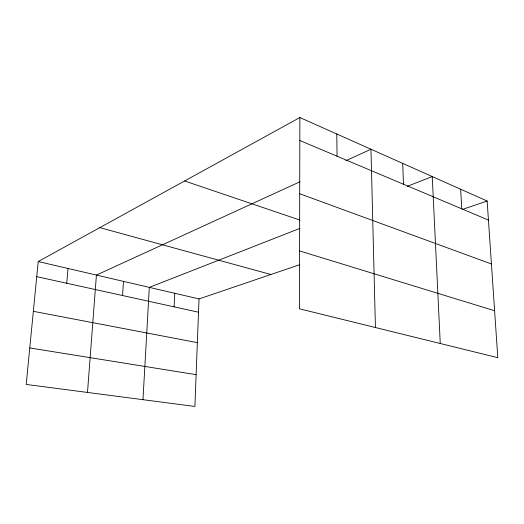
<?xml version="1.0" encoding="UTF-8"?>
<svg xmlns="http://www.w3.org/2000/svg" width="524" height="524" viewBox="0 0 524 524"><rect width="100%" height="100%" fill="white"/><g stroke="black" fill="none" stroke-linecap="round" stroke-linejoin="round"><path stroke-width="0.79" d="M299.866 117.54L299.459 308.806L497.8 357.682L487.143 201.026L299.866 117.54L38.213 261.548L26.2 384.439L194.902 406.46L199.028 298.929L299.741 264.705M174.106 306.854L174.747 293.283M142.973 399.681L149.327 287.375L300.023 228.346M122.55 295.523L123.487 281.368M87.488 392.437L96.416 275.08L299.931 181.795M66.745 283.261L68.028 268.478M345.892 160.724L370.959 149.235L375.426 327.526M407.279 186.341L432.254 176.555L440.252 343.502M462.535 209.39L487.143 201.026M29.77 347.949L196.12 374.667M33.346 311.322L197.352 342.631M36.739 276.665L198.517 312.219M38.213 261.548L199.028 298.929M99.835 227.632L270.895 274.504M299.584 250.917L494.61 310.745M184.599 180.983L299.931 220.08M299.708 193.742L491.427 263.985M299.82 140.504L488.44 220.073M460.642 189.21L461.782 208.834M402.701 163.383L403.473 184.232M336.781 133.993L337.05 156.211"/></g></svg>
